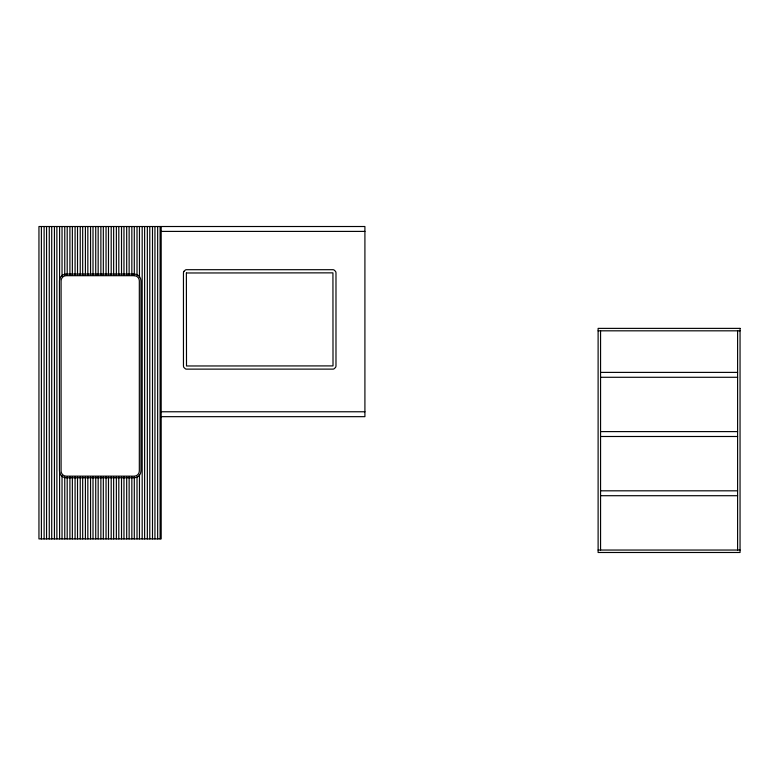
<?xml version="1.0" encoding="UTF-8"?>
<svg xmlns="http://www.w3.org/2000/svg" width="779" height="779" viewBox="0 0 779 779"><rect width="100%" height="100%" fill="white"/><g stroke="black" fill="none" stroke-linecap="round" stroke-linejoin="round"><path stroke-width="1.17" d="M161.185 231.402L364.913 231.402M598.116 330.822L740.05 330.822M600.56 372.391L737.606 372.391M600.56 377.279L737.606 377.279M161.185 411.77L364.913 411.77M161.185 416.668L364.913 416.668L364.913 226.514L38.95 226.514L38.95 538.902L161.185 538.902L161.185 226.514M600.56 431.605L737.606 431.605M600.56 436.493L737.606 436.493M600.56 490.819L737.606 490.819M600.56 495.707L737.606 495.707M598.116 550.042L740.05 550.042M737.606 330.822L737.606 550.042M600.56 330.822L600.56 550.042M160.104 226.514L160.104 538.902M157.66 226.514L157.66 538.902M154.943 226.514L154.943 538.902M152.499 226.514L152.499 538.902M149.782 226.514L149.782 538.902M147.338 226.514L147.338 538.902M144.621 226.514L144.621 538.902M142.177 226.514L142.177 538.902M139.46 226.514L139.46 277.567M139.46 474.479L139.46 538.902M137.016 226.514L137.016 275.133M137.016 476.914L137.016 538.902M134.3 226.514L134.3 275.133M134.3 476.914L134.3 538.902M131.846 226.514L131.846 275.133M131.846 476.914L131.846 538.902M129.139 226.514L129.139 275.133M129.139 476.914L129.139 538.902M126.685 226.514L126.685 275.133M126.685 476.914L126.685 538.902M123.968 226.514L123.968 275.133M123.968 476.914L123.968 538.902M121.524 226.514L121.524 275.133M121.524 476.914L121.524 538.902M118.807 226.514L118.807 275.133M118.807 476.914L118.807 538.902M116.363 226.514L116.363 275.133M116.363 476.914L116.363 538.902M113.646 226.514L113.646 275.133M113.646 476.914L113.646 538.902M111.202 226.514L111.202 275.133M111.202 476.914L111.202 538.902M108.485 226.514L108.485 275.133M108.485 476.914L108.485 538.902M106.041 226.514L106.041 275.133M106.041 476.914L106.041 538.902M103.325 226.514L103.325 275.133M103.325 476.914L103.325 538.902M100.88 226.514L100.88 275.133M100.88 476.914L100.88 538.902M98.164 226.514L98.164 275.133M98.164 476.914L98.164 538.902M95.72 226.514L95.72 275.133M95.72 476.914L95.72 538.902M93.003 226.514L93.003 275.133M93.003 476.914L93.003 538.902M90.559 226.514L90.559 275.133M90.559 476.914L90.559 538.902M87.842 226.514L87.842 275.133M87.842 476.914L87.842 538.902M85.398 226.514L85.398 275.133M85.398 476.914L85.398 538.902M82.681 226.514L82.681 275.133M82.681 476.914L82.681 538.902M80.237 226.514L80.237 275.133M80.237 476.914L80.237 538.902M77.52 226.514L77.52 275.133M77.52 476.914L77.52 538.902M75.076 226.514L75.076 275.133M75.076 476.914L75.076 538.902M72.359 226.514L72.359 275.133M72.359 476.914L72.359 538.902M69.915 226.514L69.915 275.133M69.915 476.914L69.915 538.902M67.198 226.514L67.198 275.133M67.198 476.914L67.198 538.902M64.754 226.514L64.754 275.133M64.754 476.914L64.754 538.902M62.038 226.514L62.038 276.35M62.038 475.696L62.038 538.902M59.594 226.514L59.594 280.002M59.594 472.045L59.594 538.902M56.877 226.514L56.877 538.902M54.433 226.514L54.433 538.902M51.716 226.514L51.716 538.902M49.272 226.514L49.272 538.902M46.555 226.514L46.555 538.902M44.111 226.514L44.111 538.902M41.394 226.514L41.394 538.902M186.376 273.049L186.502 365.974L333.013 365.906L332.935 272.854L186.395 272.981M183.883 271.394L183.698 271.793A3.583 3.583 0 0 0 183.454 273.088L183.454 365.731A3.564 3.564 0 0 0 183.883 367.435L185.421 368.866A3.009 3.009 0 0 0 186.639 369.129L332.799 369.119A3.009 3.009 0 0 0 334.016 368.866L335.554 367.425A3.564 3.564 0 0 0 335.983 365.731L335.983 273.088A3.564 3.564 0 0 0 335.554 271.394L334.016 269.962A3.009 3.009 0 0 0 332.799 269.7L186.639 269.7A3.009 3.009 0 0 0 185.421 269.962L183.883 271.394M134.163 274.052L66.254 274.052A6.787 6.787 0 0 0 59.467 280.849L59.467 470.993A6.787 6.787 0 0 0 66.254 477.78L134.163 477.78A6.787 6.787 0 0 0 140.96 470.993L140.96 280.849A6.787 6.787 0 0 0 134.163 274.052M134.163 275.688L66.254 275.688A5.161 5.161 0 0 0 61.093 280.849L61.093 470.993A5.161 5.161 0 0 0 66.254 476.154L134.163 476.154A5.161 5.161 0 0 0 139.324 470.993L139.324 280.849A5.161 5.161 0 0 0 134.163 275.688M740.05 328.378L598.116 328.378L598.116 552.486L740.05 552.486L740.05 328.378"/></g></svg>
